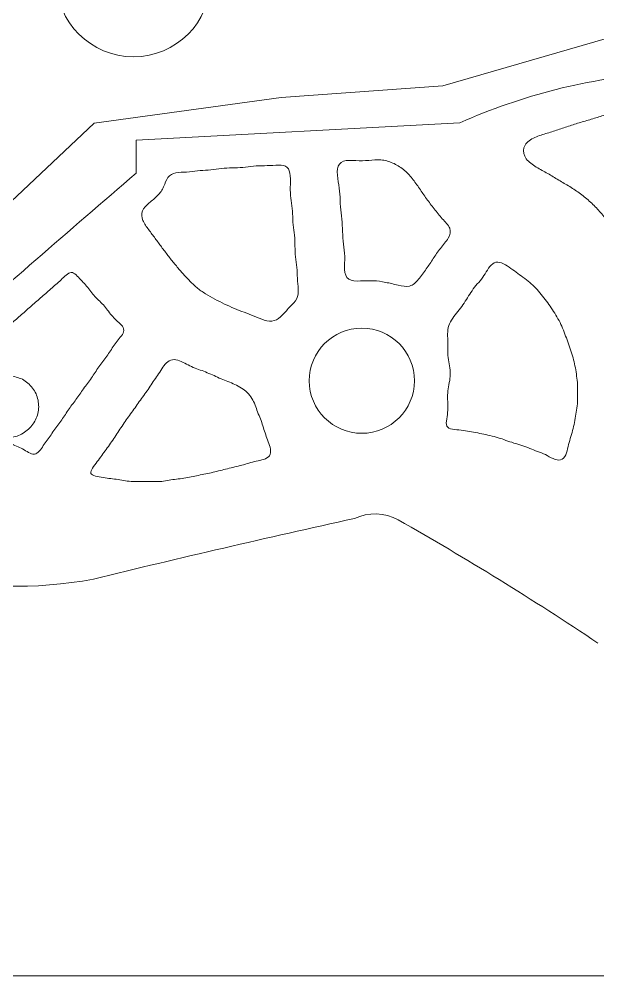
# Model space of a CAD drawing. Header units: inches. Extents: x 36 to 189, y -75 to 56.
# Drawn here: x 99.36 to 107.61, y 17.31 to 30.96 of the extents above; entities that cross this region are included whole.
import ezdxf

# ---------------------------------------------------------------- set-up
doc = ezdxf.new("R2010")
doc.units = ezdxf.units.IN
for name, color, linetype, lineweight in [('01_ORIGINAL_CAD', 7, 'CONTINUOUS', 20), ('10_EXTENSION_MASSES', 7, 'CONTINUOUS', 15), ('11_NODAL_COURTS', 7, 'CONTINUOUS', 15)]:
    doc.layers.add(name, color=color, linetype=linetype, lineweight=lineweight)

# ---------------------------------------------------------------- blocks, each defined once
blk = doc.blocks.new('OPTION_02_TURTLE')
at = {"layer": '01_ORIGINAL_CAD'}
blk.add_line((71.442, 17.312), (36.248, 17.312), dxfattribs=at)
blk.add_lwpolyline([(53.65, 30.945), (50.4, 30.004), (48.095, 29.84), (45.427, 29.473), (42.376, 26.597), (41.758, 26.597, -0.10797), (36.248, 22.954)], format="xyb", dxfattribs=at)
blk.add_lwpolyline([(46.027, 28.759), (46.027, 29.23), (50.643, 29.479)], dxfattribs=at)
blk.add_circle((45.989, 31.521), 1.1, dxfattribs=at)
for centre, radius, start, end in [((54.073, 21.787), 8.422, 94.2501, 114.0352), ((177.596, -125.015), 202.378, 130.55026, 131.62005), ((44.306, 28.951), 6.083, 233.183, 280.5392), ((49.433, 23.211), 0.689, 61.2688, 115.2094), ((83.889, -134.15), 161.762, 102.40484, 103.75801), ((27.349, -15.654), 45.391, 56.1832, 60.407)]:
    blk.add_arc(centre, radius, start, end, dxfattribs=at)
at = {"layer": '10_EXTENSION_MASSES'}
for points, knots in [([(51.572, 29.16), (51.6, 29.208), (51.654, 29.245), (51.712, 29.271), (51.77, 29.298), (51.831, 29.314), (51.889, 29.331), (51.948, 29.348), (52.005, 29.367), (52.063, 29.386), (52.12, 29.405), (52.177, 29.425), (52.235, 29.444), (52.292, 29.463), (52.35, 29.481), (52.408, 29.498), (52.466, 29.515), (52.525, 29.532), (52.582, 29.549), (52.64, 29.567), (52.698, 29.587), (52.755, 29.606), (52.813, 29.625), (52.871, 29.643), (52.929, 29.658), (52.988, 29.673), (53.047, 29.685), (53.109, 29.696), (53.17, 29.706), (53.234, 29.715), (53.297, 29.725), (53.36, 29.735), (53.424, 29.746), (53.478, 29.737), (53.532, 29.728), (53.578, 29.7), (53.618, 29.659), (53.659, 29.618), (53.695, 29.564), (53.733, 29.513), (53.77, 29.462), (53.809, 29.414), (53.846, 29.365), (53.884, 29.317), (53.92, 29.268), (53.957, 29.219), (53.994, 29.17), (54.031, 29.121), (54.069, 29.073), (54.107, 29.025), (54.146, 28.977), (54.183, 28.928), (54.22, 28.879), (54.256, 28.83), (54.294, 28.781), (54.332, 28.732), (54.372, 28.685), (54.411, 28.637), (54.451, 28.589), (54.491, 28.541), (54.529, 28.493), (54.566, 28.444), (54.603, 28.394), (54.642, 28.346), (54.682, 28.298), (54.725, 28.251), (54.753, 28.2), (54.781, 28.149), (54.793, 28.095), (54.79, 28.038), (54.787, 27.981), (54.768, 27.92), (54.753, 27.86), (54.737, 27.799), (54.725, 27.737), (54.71, 27.677), (54.696, 27.617), (54.68, 27.559), (54.645, 27.52), (54.609, 27.482), (54.555, 27.462), (54.496, 27.449), (54.437, 27.435), (54.374, 27.427), (54.312, 27.417), (54.251, 27.407), (54.192, 27.395), (54.132, 27.384), (54.073, 27.373), (54.013, 27.363), (53.953, 27.353), (53.894, 27.343), (53.834, 27.332), (53.775, 27.319), (53.715, 27.305), (53.655, 27.289), (53.594, 27.276), (53.533, 27.262), (53.471, 27.252), (53.417, 27.266), (53.364, 27.279), (53.317, 27.317), (53.278, 27.363), (53.239, 27.41), (53.206, 27.465), (53.172, 27.517), (53.137, 27.57), (53.1, 27.619), (53.062, 27.668), (53.024, 27.717), (52.986, 27.765), (52.95, 27.815), (52.913, 27.864), (52.877, 27.914), (52.84, 27.963), (52.803, 28.012), (52.765, 28.06), (52.726, 28.108), (52.687, 28.155), (52.647, 28.202), (52.605, 28.248), (52.562, 28.293), (52.518, 28.337), (52.471, 28.378), (52.424, 28.419), (52.376, 28.457), (52.325, 28.493), (52.275, 28.528), (52.223, 28.56), (52.17, 28.592), (52.118, 28.623), (52.065, 28.655), (52.013, 28.686), (51.961, 28.717), (51.909, 28.748), (51.855, 28.778), (51.801, 28.808), (51.746, 28.837), (51.693, 28.873), (51.641, 28.909), (51.592, 28.951), (51.568, 29.002), (51.544, 29.053), (51.545, 29.112), (51.572, 29.16)], [0, 0, 0, 0, 0.020833, 0.020833, 0.020833, 0.041667, 0.041667, 0.041667, 0.0625, 0.0625, 0.0625, 0.083333, 0.083333, 0.083333, 0.104167, 0.104167, 0.104167, 0.125, 0.125, 0.125, 0.145833, 0.145833, 0.145833, 0.166667, 0.166667, 0.166667, 0.1875, 0.1875, 0.1875, 0.208333, 0.208333, 0.208333, 0.229167, 0.229167, 0.229167, 0.25, 0.25, 0.25, 0.270833, 0.270833, 0.270833, 0.291667, 0.291667, 0.291667, 0.3125, 0.3125, 0.3125, 0.333333, 0.333333, 0.333333, 0.354167, 0.354167, 0.354167, 0.375, 0.375, 0.375, 0.395833, 0.395833, 0.395833, 0.416667, 0.416667, 0.416667, 0.4375, 0.4375, 0.4375, 0.458333, 0.458333, 0.458333, 0.479167, 0.479167, 0.479167, 0.5, 0.5, 0.5, 0.520833, 0.520833, 0.520833, 0.541667, 0.541667, 0.541667, 0.5625, 0.5625, 0.5625, 0.583333, 0.583333, 0.583333, 0.604167, 0.604167, 0.604167, 0.625, 0.625, 0.625, 0.645833, 0.645833, 0.645833, 0.666667, 0.666667, 0.666667, 0.6875, 0.6875, 0.6875, 0.708333, 0.708333, 0.708333, 0.729167, 0.729167, 0.729167, 0.75, 0.75, 0.75, 0.770833, 0.770833, 0.770833, 0.791667, 0.791667, 0.791667, 0.8125, 0.8125, 0.8125, 0.833333, 0.833333, 0.833333, 0.854167, 0.854167, 0.854167, 0.875, 0.875, 0.875, 0.895833, 0.895833, 0.895833, 0.916667, 0.916667, 0.916667, 0.9375, 0.9375, 0.9375, 0.958333, 0.958333, 0.958333, 0.979167, 0.979167, 0.979167, 1, 1, 1, 1]), ([(49.058, 27.248), (49.018, 27.274), (49.003, 27.326), (48.999, 27.385), (48.995, 27.445), (49.003, 27.51), (49.002, 27.572), (49, 27.634), (48.99, 27.691), (48.983, 27.749), (48.976, 27.807), (48.973, 27.867), (48.97, 27.927), (48.968, 27.987), (48.966, 28.047), (48.96, 28.106), (48.955, 28.165), (48.945, 28.223), (48.94, 28.282), (48.936, 28.342), (48.937, 28.402), (48.933, 28.461), (48.928, 28.52), (48.918, 28.577), (48.909, 28.639), (48.899, 28.701), (48.89, 28.768), (48.898, 28.822), (48.907, 28.875), (48.935, 28.914), (48.982, 28.931), (49.029, 28.948), (49.095, 28.941), (49.159, 28.939), (49.224, 28.937), (49.285, 28.938), (49.344, 28.943), (49.403, 28.947), (49.46, 28.954), (49.517, 28.949), (49.574, 28.945), (49.63, 28.928), (49.685, 28.905), (49.739, 28.882), (49.792, 28.851), (49.838, 28.814), (49.885, 28.776), (49.925, 28.732), (49.962, 28.685), (49.999, 28.639), (50.034, 28.59), (50.067, 28.542), (50.101, 28.493), (50.133, 28.443), (50.168, 28.395), (50.203, 28.347), (50.24, 28.3), (50.277, 28.253), (50.314, 28.205), (50.35, 28.157), (50.392, 28.111), (50.434, 28.065), (50.48, 28.021), (50.498, 27.975), (50.515, 27.929), (50.504, 27.881), (50.476, 27.833), (50.448, 27.785), (50.403, 27.737), (50.365, 27.688), (50.327, 27.64), (50.295, 27.591), (50.263, 27.542), (50.231, 27.493), (50.199, 27.445), (50.164, 27.395), (50.129, 27.345), (50.092, 27.293), (50.054, 27.248), (50.015, 27.202), (49.975, 27.163), (49.926, 27.15), (49.877, 27.137), (49.819, 27.151), (49.761, 27.164), (49.702, 27.178), (49.643, 27.192), (49.585, 27.203), (49.527, 27.215), (49.47, 27.224), (49.41, 27.226), (49.35, 27.229), (49.287, 27.225), (49.224, 27.223), (49.161, 27.221), (49.097, 27.221), (49.058, 27.248)], [0, 0, 0, 0, 0.03125, 0.03125, 0.03125, 0.0625, 0.0625, 0.0625, 0.09375, 0.09375, 0.09375, 0.125, 0.125, 0.125, 0.15625, 0.15625, 0.15625, 0.1875, 0.1875, 0.1875, 0.21875, 0.21875, 0.21875, 0.25, 0.25, 0.25, 0.28125, 0.28125, 0.28125, 0.3125, 0.3125, 0.3125, 0.34375, 0.34375, 0.34375, 0.375, 0.375, 0.375, 0.40625, 0.40625, 0.40625, 0.4375, 0.4375, 0.4375, 0.46875, 0.46875, 0.46875, 0.5, 0.5, 0.5, 0.53125, 0.53125, 0.53125, 0.5625, 0.5625, 0.5625, 0.59375, 0.59375, 0.59375, 0.625, 0.625, 0.625, 0.65625, 0.65625, 0.65625, 0.6875, 0.6875, 0.6875, 0.71875, 0.71875, 0.71875, 0.75, 0.75, 0.75, 0.78125, 0.78125, 0.78125, 0.8125, 0.8125, 0.8125, 0.84375, 0.84375, 0.84375, 0.875, 0.875, 0.875, 0.90625, 0.90625, 0.90625, 0.9375, 0.9375, 0.9375, 0.96875, 0.96875, 0.96875, 1, 1, 1, 1]), ([(46.116, 28.223), (46.133, 28.265), (46.171, 28.302), (46.212, 28.336), (46.253, 28.371), (46.297, 28.403), (46.333, 28.44), (46.369, 28.477), (46.398, 28.52), (46.419, 28.567), (46.44, 28.614), (46.454, 28.665), (46.481, 28.7), (46.507, 28.736), (46.546, 28.755), (46.593, 28.765), (46.64, 28.774), (46.695, 28.772), (46.747, 28.776), (46.8, 28.779), (46.85, 28.788), (46.9, 28.793), (46.951, 28.798), (47.002, 28.8), (47.053, 28.805), (47.103, 28.81), (47.153, 28.818), (47.204, 28.824), (47.254, 28.83), (47.305, 28.834), (47.357, 28.835), (47.408, 28.837), (47.461, 28.836), (47.512, 28.839), (47.563, 28.843), (47.613, 28.851), (47.663, 28.857), (47.714, 28.862), (47.765, 28.865), (47.817, 28.866), (47.869, 28.868), (47.922, 28.869), (47.976, 28.872), (48.03, 28.875), (48.085, 28.881), (48.126, 28.871), (48.168, 28.86), (48.196, 28.834), (48.211, 28.792), (48.226, 28.751), (48.227, 28.695), (48.227, 28.641), (48.226, 28.586), (48.223, 28.533), (48.226, 28.482), (48.229, 28.431), (48.237, 28.381), (48.244, 28.331), (48.251, 28.281), (48.255, 28.23), (48.258, 28.179), (48.26, 28.128), (48.26, 28.076), (48.264, 28.025), (48.269, 27.974), (48.279, 27.925), (48.284, 27.874), (48.29, 27.823), (48.291, 27.772), (48.292, 27.72), (48.293, 27.668), (48.294, 27.617), (48.299, 27.566), (48.304, 27.515), (48.314, 27.466), (48.319, 27.416), (48.324, 27.365), (48.324, 27.313), (48.327, 27.261), (48.33, 27.208), (48.335, 27.155), (48.337, 27.105), (48.338, 27.056), (48.337, 27.011), (48.317, 26.971), (48.298, 26.93), (48.26, 26.895), (48.224, 26.857), (48.187, 26.819), (48.151, 26.778), (48.115, 26.741), (48.078, 26.703), (48.041, 26.67), (47.997, 26.657), (47.954, 26.644), (47.903, 26.651), (47.854, 26.666), (47.805, 26.681), (47.757, 26.703), (47.71, 26.722), (47.662, 26.742), (47.615, 26.758), (47.568, 26.776), (47.521, 26.793), (47.475, 26.812), (47.428, 26.831), (47.381, 26.851), (47.335, 26.872), (47.288, 26.894), (47.241, 26.916), (47.195, 26.94), (47.15, 26.964), (47.104, 26.989), (47.059, 27.014), (47.016, 27.041), (46.972, 27.067), (46.93, 27.095), (46.891, 27.128), (46.852, 27.161), (46.816, 27.198), (46.781, 27.235), (46.745, 27.272), (46.709, 27.31), (46.675, 27.349), (46.641, 27.387), (46.608, 27.427), (46.576, 27.466), (46.544, 27.506), (46.512, 27.546), (46.481, 27.586), (46.45, 27.627), (46.419, 27.667), (46.389, 27.708), (46.359, 27.748), (46.328, 27.789), (46.298, 27.83), (46.268, 27.871), (46.238, 27.912), (46.207, 27.954), (46.176, 27.996), (46.143, 28.04), (46.124, 28.086), (46.105, 28.132), (46.1, 28.18), (46.116, 28.223)], [0, 0, 0, 0, 0.020833, 0.020833, 0.020833, 0.041667, 0.041667, 0.041667, 0.0625, 0.0625, 0.0625, 0.083333, 0.083333, 0.083333, 0.104167, 0.104167, 0.104167, 0.125, 0.125, 0.125, 0.145833, 0.145833, 0.145833, 0.166667, 0.166667, 0.166667, 0.1875, 0.1875, 0.1875, 0.208333, 0.208333, 0.208333, 0.229167, 0.229167, 0.229167, 0.25, 0.25, 0.25, 0.270833, 0.270833, 0.270833, 0.291667, 0.291667, 0.291667, 0.3125, 0.3125, 0.3125, 0.333333, 0.333333, 0.333333, 0.354167, 0.354167, 0.354167, 0.375, 0.375, 0.375, 0.395833, 0.395833, 0.395833, 0.416667, 0.416667, 0.416667, 0.4375, 0.4375, 0.4375, 0.458333, 0.458333, 0.458333, 0.479167, 0.479167, 0.479167, 0.5, 0.5, 0.5, 0.520833, 0.520833, 0.520833, 0.541667, 0.541667, 0.541667, 0.5625, 0.5625, 0.5625, 0.583333, 0.583333, 0.583333, 0.604167, 0.604167, 0.604167, 0.625, 0.625, 0.625, 0.645833, 0.645833, 0.645833, 0.666667, 0.666667, 0.666667, 0.6875, 0.6875, 0.6875, 0.708333, 0.708333, 0.708333, 0.729167, 0.729167, 0.729167, 0.75, 0.75, 0.75, 0.770833, 0.770833, 0.770833, 0.791667, 0.791667, 0.791667, 0.8125, 0.8125, 0.8125, 0.833333, 0.833333, 0.833333, 0.854167, 0.854167, 0.854167, 0.875, 0.875, 0.875, 0.895833, 0.895833, 0.895833, 0.916667, 0.916667, 0.916667, 0.9375, 0.9375, 0.9375, 0.958333, 0.958333, 0.958333, 0.979167, 0.979167, 0.979167, 1, 1, 1, 1]), ([(50.509, 26.64), (50.527, 26.675), (50.552, 26.707), (50.577, 26.739), (50.602, 26.771), (50.627, 26.802), (50.651, 26.834), (50.675, 26.867), (50.697, 26.9), (50.719, 26.933), (50.741, 26.967), (50.762, 27.001), (50.784, 27.034), (50.806, 27.068), (50.828, 27.101), (50.853, 27.133), (50.878, 27.165), (50.905, 27.195), (50.931, 27.227), (50.956, 27.258), (50.981, 27.291), (51.003, 27.325), (51.025, 27.36), (51.046, 27.397), (51.07, 27.428), (51.095, 27.459), (51.124, 27.483), (51.158, 27.49), (51.192, 27.497), (51.23, 27.485), (51.266, 27.468), (51.303, 27.45), (51.337, 27.426), (51.371, 27.402), (51.405, 27.378), (51.438, 27.354), (51.47, 27.33), (51.503, 27.306), (51.535, 27.283), (51.567, 27.258), (51.599, 27.234), (51.631, 27.209), (51.661, 27.183), (51.691, 27.157), (51.719, 27.13), (51.746, 27.101), (51.772, 27.072), (51.797, 27.04), (51.822, 27.008), (51.847, 26.976), (51.871, 26.945), (51.895, 26.912), (51.918, 26.879), (51.94, 26.846), (51.962, 26.813), (51.984, 26.779), (52.006, 26.745), (52.026, 26.711), (52.047, 26.676), (52.067, 26.641), (52.084, 26.604), (52.101, 26.568), (52.115, 26.531), (52.129, 26.493), (52.144, 26.456), (52.159, 26.419), (52.172, 26.382), (52.186, 26.345), (52.199, 26.308), (52.212, 26.27), (52.224, 26.232), (52.238, 26.195), (52.249, 26.157), (52.261, 26.119), (52.271, 26.081), (52.279, 26.042), (52.287, 26.003), (52.292, 25.964), (52.299, 25.925), (52.305, 25.885), (52.312, 25.846), (52.316, 25.807), (52.32, 25.767), (52.321, 25.726), (52.321, 25.685), (52.321, 25.644), (52.321, 25.603), (52.321, 25.562), (52.32, 25.521), (52.32, 25.48), (52.315, 25.441), (52.311, 25.401), (52.303, 25.362), (52.296, 25.323), (52.29, 25.284), (52.284, 25.244), (52.277, 25.205), (52.27, 25.166), (52.261, 25.127), (52.251, 25.089), (52.24, 25.051), (52.228, 25.014), (52.217, 24.976), (52.206, 24.938), (52.195, 24.9), (52.186, 24.86), (52.176, 24.82), (52.168, 24.778), (52.152, 24.742), (52.135, 24.707), (52.111, 24.679), (52.08, 24.67), (52.049, 24.661), (52.011, 24.672), (51.973, 24.689), (51.936, 24.705), (51.899, 24.728), (51.862, 24.746), (51.824, 24.764), (51.787, 24.777), (51.75, 24.792), (51.713, 24.806), (51.676, 24.821), (51.639, 24.835), (51.602, 24.85), (51.564, 24.862), (51.526, 24.875), (51.489, 24.888), (51.451, 24.9), (51.413, 24.912), (51.376, 24.925), (51.338, 24.937), (51.3, 24.95), (51.263, 24.963), (51.225, 24.976), (51.188, 24.987), (51.15, 24.999), (51.111, 25.009), (51.072, 25.018), (51.034, 25.027), (50.995, 25.035), (50.956, 25.044), (50.917, 25.052), (50.878, 25.059), (50.839, 25.066), (50.8, 25.073), (50.761, 25.079), (50.721, 25.085), (50.682, 25.091), (50.641, 25.097), (50.599, 25.102), (50.557, 25.106), (50.514, 25.109), (50.487, 25.123), (50.46, 25.138), (50.449, 25.164), (50.449, 25.198), (50.449, 25.232), (50.46, 25.275), (50.465, 25.317), (50.471, 25.359), (50.472, 25.4), (50.471, 25.442), (50.471, 25.483), (50.469, 25.524), (50.468, 25.565), (50.468, 25.605), (50.47, 25.646), (50.476, 25.685), (50.481, 25.724), (50.491, 25.763), (50.498, 25.802), (50.504, 25.842), (50.508, 25.882), (50.505, 25.922), (50.503, 25.962), (50.496, 26.002), (50.489, 26.041), (50.482, 26.081), (50.475, 26.12), (50.472, 26.16), (50.469, 26.2), (50.47, 26.241), (50.47, 26.282), (50.47, 26.323), (50.47, 26.365), (50.469, 26.406), (50.469, 26.447), (50.467, 26.489), (50.472, 26.528), (50.478, 26.568), (50.49, 26.605), (50.509, 26.64)], [0, 0, 0, 0, 0.015625, 0.015625, 0.015625, 0.03125, 0.03125, 0.03125, 0.046875, 0.046875, 0.046875, 0.0625, 0.0625, 0.0625, 0.078125, 0.078125, 0.078125, 0.09375, 0.09375, 0.09375, 0.109375, 0.109375, 0.109375, 0.125, 0.125, 0.125, 0.140625, 0.140625, 0.140625, 0.15625, 0.15625, 0.15625, 0.171875, 0.171875, 0.171875, 0.1875, 0.1875, 0.1875, 0.203125, 0.203125, 0.203125, 0.21875, 0.21875, 0.21875, 0.234375, 0.234375, 0.234375, 0.25, 0.25, 0.25, 0.265625, 0.265625, 0.265625, 0.28125, 0.28125, 0.28125, 0.296875, 0.296875, 0.296875, 0.3125, 0.3125, 0.3125, 0.328125, 0.328125, 0.328125, 0.34375, 0.34375, 0.34375, 0.359375, 0.359375, 0.359375, 0.375, 0.375, 0.375, 0.390625, 0.390625, 0.390625, 0.40625, 0.40625, 0.40625, 0.421875, 0.421875, 0.421875, 0.4375, 0.4375, 0.4375, 0.453125, 0.453125, 0.453125, 0.46875, 0.46875, 0.46875, 0.484375, 0.484375, 0.484375, 0.5, 0.5, 0.5, 0.515625, 0.515625, 0.515625, 0.53125, 0.53125, 0.53125, 0.546875, 0.546875, 0.546875, 0.5625, 0.5625, 0.5625, 0.578125, 0.578125, 0.578125, 0.59375, 0.59375, 0.59375, 0.609375, 0.609375, 0.609375, 0.625, 0.625, 0.625, 0.640625, 0.640625, 0.640625, 0.65625, 0.65625, 0.65625, 0.671875, 0.671875, 0.671875, 0.6875, 0.6875, 0.6875, 0.703125, 0.703125, 0.703125, 0.71875, 0.71875, 0.71875, 0.734375, 0.734375, 0.734375, 0.75, 0.75, 0.75, 0.765625, 0.765625, 0.765625, 0.78125, 0.78125, 0.78125, 0.796875, 0.796875, 0.796875, 0.8125, 0.8125, 0.8125, 0.828125, 0.828125, 0.828125, 0.84375, 0.84375, 0.84375, 0.859375, 0.859375, 0.859375, 0.875, 0.875, 0.875, 0.890625, 0.890625, 0.890625, 0.90625, 0.90625, 0.90625, 0.921875, 0.921875, 0.921875, 0.9375, 0.9375, 0.9375, 0.953125, 0.953125, 0.953125, 0.96875, 0.96875, 0.96875, 0.984375, 0.984375, 0.984375, 1, 1, 1, 1]), ([(44.096, 24.986), (44.098, 24.992), (44.123, 24.992), (44.154, 24.991), (44.185, 24.991), (44.222, 24.991), (44.256, 24.995), (44.29, 24.999), (44.321, 25.008), (44.351, 25.02), (44.381, 25.032), (44.409, 25.047), (44.436, 25.065), (44.462, 25.082), (44.486, 25.103), (44.509, 25.126), (44.531, 25.149), (44.551, 25.174), (44.568, 25.201), (44.586, 25.228), (44.6, 25.257), (44.611, 25.287), (44.622, 25.317), (44.63, 25.348), (44.634, 25.38), (44.638, 25.412), (44.638, 25.444), (44.635, 25.476), (44.632, 25.508), (44.626, 25.54), (44.616, 25.57), (44.607, 25.601), (44.594, 25.63), (44.577, 25.657), (44.56, 25.684), (44.54, 25.709), (44.517, 25.733), (44.495, 25.756), (44.471, 25.778), (44.445, 25.796), (44.419, 25.814), (44.391, 25.829), (44.361, 25.839), (44.332, 25.85), (44.3, 25.857), (44.268, 25.865), (44.237, 25.872), (44.205, 25.879), (44.174, 25.889), (44.143, 25.898), (44.113, 25.91), (44.085, 25.925), (44.056, 25.939), (44.03, 25.958), (44.008, 25.98), (43.986, 26.003), (43.969, 26.029), (43.953, 26.057), (43.936, 26.086), (43.922, 26.116), (43.905, 26.145), (43.889, 26.174), (43.872, 26.202), (43.866, 26.228), (43.861, 26.253), (43.866, 26.276), (43.883, 26.298), (43.899, 26.32), (43.926, 26.341), (43.953, 26.362), (43.979, 26.383), (44.005, 26.404), (44.029, 26.425), (44.054, 26.446), (44.078, 26.467), (44.102, 26.489), (44.126, 26.51), (44.15, 26.531), (44.174, 26.552), (44.199, 26.574), (44.223, 26.595), (44.247, 26.616), (44.271, 26.637), (44.296, 26.659), (44.32, 26.68), (44.344, 26.701), (44.368, 26.722), (44.392, 26.744), (44.417, 26.765), (44.441, 26.786), (44.465, 26.807), (44.489, 26.829), (44.514, 26.85), (44.538, 26.871), (44.562, 26.892), (44.586, 26.913), (44.61, 26.935), (44.635, 26.956), (44.659, 26.977), (44.683, 26.998), (44.707, 27.02), (44.732, 27.041), (44.756, 27.062), (44.78, 27.083), (44.804, 27.105), (44.828, 27.126), (44.853, 27.147), (44.877, 27.168), (44.901, 27.189), (44.925, 27.21), (44.95, 27.232), (44.974, 27.256), (44.998, 27.279), (45.023, 27.304), (45.047, 27.321), (45.071, 27.339), (45.095, 27.348), (45.118, 27.343), (45.141, 27.337), (45.164, 27.317), (45.187, 27.293), (45.21, 27.27), (45.233, 27.245), (45.256, 27.221), (45.279, 27.197), (45.301, 27.174), (45.321, 27.149), (45.342, 27.125), (45.36, 27.099), (45.379, 27.074), (45.398, 27.049), (45.418, 27.024), (45.44, 27.001), (45.461, 26.978), (45.485, 26.955), (45.508, 26.933), (45.532, 26.91), (45.555, 26.888), (45.576, 26.864), (45.597, 26.84), (45.616, 26.815), (45.635, 26.79), (45.654, 26.764), (45.672, 26.739), (45.693, 26.715), (45.714, 26.691), (45.738, 26.668), (45.763, 26.646), (45.788, 26.623), (45.814, 26.601), (45.831, 26.576), (45.848, 26.552), (45.855, 26.525), (45.848, 26.499), (45.842, 26.473), (45.822, 26.447), (45.801, 26.421), (45.78, 26.396), (45.759, 26.371), (45.74, 26.345), (45.72, 26.319), (45.703, 26.293), (45.686, 26.267), (45.669, 26.24), (45.652, 26.214), (45.634, 26.188), (45.617, 26.162), (45.599, 26.136), (45.58, 26.111), (45.561, 26.085), (45.541, 26.061), (45.522, 26.035), (45.504, 26.01), (45.486, 25.984), (45.468, 25.958), (45.45, 25.931), (45.433, 25.905), (45.416, 25.879), (45.399, 25.853), (45.381, 25.826), (45.363, 25.801), (45.345, 25.775), (45.325, 25.75), (45.306, 25.725), (45.287, 25.7), (45.268, 25.674), (45.25, 25.648), (45.232, 25.622), (45.215, 25.596), (45.197, 25.57), (45.179, 25.544), (45.16, 25.519), (45.141, 25.494), (45.122, 25.469), (45.102, 25.444), (45.084, 25.418), (45.066, 25.392), (45.049, 25.366), (45.031, 25.339), (45.014, 25.313), (44.997, 25.287), (44.979, 25.261), (44.961, 25.235), (44.943, 25.209), (44.924, 25.184), (44.905, 25.159), (44.886, 25.134), (44.867, 25.108), (44.848, 25.083), (44.831, 25.056), (44.813, 25.03), (44.796, 25.004), (44.778, 24.978), (44.759, 24.953), (44.741, 24.928), (44.721, 24.902), (44.703, 24.875), (44.685, 24.848), (44.667, 24.819), (44.646, 24.796), (44.626, 24.772), (44.602, 24.755), (44.576, 24.753), (44.55, 24.75), (44.522, 24.762), (44.493, 24.778), (44.465, 24.793), (44.436, 24.811), (44.407, 24.827), (44.379, 24.843), (44.35, 24.855), (44.321, 24.868), (44.292, 24.881), (44.263, 24.895), (44.232, 24.909), (44.201, 24.924), (44.167, 24.939), (44.14, 24.953), (44.113, 24.967), (44.093, 24.98), (44.096, 24.986)], [0, 0, 0, 0, 0.0125, 0.0125, 0.0125, 0.025, 0.025, 0.025, 0.0375, 0.0375, 0.0375, 0.05, 0.05, 0.05, 0.0625, 0.0625, 0.0625, 0.075, 0.075, 0.075, 0.0875, 0.0875, 0.0875, 0.1, 0.1, 0.1, 0.1125, 0.1125, 0.1125, 0.125, 0.125, 0.125, 0.1375, 0.1375, 0.1375, 0.15, 0.15, 0.15, 0.1625, 0.1625, 0.1625, 0.175, 0.175, 0.175, 0.1875, 0.1875, 0.1875, 0.2, 0.2, 0.2, 0.2125, 0.2125, 0.2125, 0.225, 0.225, 0.225, 0.2375, 0.2375, 0.2375, 0.25, 0.25, 0.25, 0.2625, 0.2625, 0.2625, 0.275, 0.275, 0.275, 0.2875, 0.2875, 0.2875, 0.3, 0.3, 0.3, 0.3125, 0.3125, 0.3125, 0.325, 0.325, 0.325, 0.3375, 0.3375, 0.3375, 0.35, 0.35, 0.35, 0.3625, 0.3625, 0.3625, 0.375, 0.375, 0.375, 0.3875, 0.3875, 0.3875, 0.4, 0.4, 0.4, 0.4125, 0.4125, 0.4125, 0.425, 0.425, 0.425, 0.4375, 0.4375, 0.4375, 0.45, 0.45, 0.45, 0.4625, 0.4625, 0.4625, 0.475, 0.475, 0.475, 0.4875, 0.4875, 0.4875, 0.5, 0.5, 0.5, 0.5125, 0.5125, 0.5125, 0.525, 0.525, 0.525, 0.5375, 0.5375, 0.5375, 0.55, 0.55, 0.55, 0.5625, 0.5625, 0.5625, 0.575, 0.575, 0.575, 0.5875, 0.5875, 0.5875, 0.6, 0.6, 0.6, 0.6125, 0.6125, 0.6125, 0.625, 0.625, 0.625, 0.6375, 0.6375, 0.6375, 0.65, 0.65, 0.65, 0.6625, 0.6625, 0.6625, 0.675, 0.675, 0.675, 0.6875, 0.6875, 0.6875, 0.7, 0.7, 0.7, 0.7125, 0.7125, 0.7125, 0.725, 0.725, 0.725, 0.7375, 0.7375, 0.7375, 0.75, 0.75, 0.75, 0.7625, 0.7625, 0.7625, 0.775, 0.775, 0.775, 0.7875, 0.7875, 0.7875, 0.8, 0.8, 0.8, 0.8125, 0.8125, 0.8125, 0.825, 0.825, 0.825, 0.8375, 0.8375, 0.8375, 0.85, 0.85, 0.85, 0.8625, 0.8625, 0.8625, 0.875, 0.875, 0.875, 0.8875, 0.8875, 0.8875, 0.9, 0.9, 0.9, 0.9125, 0.9125, 0.9125, 0.925, 0.925, 0.925, 0.9375, 0.9375, 0.9375, 0.95, 0.95, 0.95, 0.9625, 0.9625, 0.9625, 0.975, 0.975, 0.975, 0.9875, 0.9875, 0.9875, 1, 1, 1, 1]), ([(45.381, 24.479), (45.374, 24.498), (45.387, 24.525), (45.406, 24.555), (45.425, 24.584), (45.45, 24.616), (45.472, 24.646), (45.495, 24.676), (45.516, 24.706), (45.537, 24.735), (45.558, 24.764), (45.579, 24.792), (45.6, 24.821), (45.621, 24.85), (45.642, 24.879), (45.662, 24.908), (45.683, 24.937), (45.702, 24.967), (45.722, 24.997), (45.742, 25.026), (45.761, 25.056), (45.781, 25.086), (45.801, 25.115), (45.821, 25.145), (45.841, 25.175), (45.86, 25.205), (45.88, 25.234), (45.901, 25.263), (45.921, 25.292), (45.942, 25.321), (45.964, 25.35), (45.985, 25.379), (46.006, 25.407), (46.027, 25.437), (46.047, 25.466), (46.066, 25.496), (46.087, 25.525), (46.108, 25.554), (46.13, 25.582), (46.151, 25.611), (46.173, 25.639), (46.194, 25.668), (46.213, 25.698), (46.233, 25.728), (46.252, 25.758), (46.271, 25.788), (46.291, 25.818), (46.311, 25.847), (46.332, 25.877), (46.352, 25.906), (46.373, 25.936), (46.393, 25.968), (46.413, 25.999), (46.433, 26.031), (46.458, 26.055), (46.483, 26.08), (46.512, 26.096), (46.544, 26.1), (46.577, 26.104), (46.612, 26.095), (46.646, 26.083), (46.68, 26.07), (46.713, 26.054), (46.745, 26.038), (46.778, 26.022), (46.809, 26.005), (46.842, 25.991), (46.875, 25.977), (46.909, 25.966), (46.942, 25.953), (46.975, 25.941), (47.008, 25.928), (47.041, 25.915), (47.074, 25.902), (47.107, 25.889), (47.14, 25.874), (47.172, 25.859), (47.204, 25.842), (47.237, 25.828), (47.269, 25.814), (47.303, 25.802), (47.336, 25.789), (47.369, 25.776), (47.402, 25.761), (47.435, 25.746), (47.467, 25.731), (47.5, 25.715), (47.53, 25.696), (47.56, 25.678), (47.587, 25.656), (47.612, 25.631), (47.636, 25.606), (47.658, 25.578), (47.677, 25.548), (47.695, 25.518), (47.71, 25.487), (47.723, 25.454), (47.736, 25.422), (47.747, 25.388), (47.759, 25.355), (47.772, 25.321), (47.787, 25.289), (47.8, 25.256), (47.812, 25.223), (47.823, 25.189), (47.834, 25.156), (47.844, 25.122), (47.855, 25.088), (47.866, 25.055), (47.877, 25.022), (47.889, 24.988), (47.902, 24.955), (47.914, 24.921), (47.928, 24.886), (47.937, 24.851), (47.946, 24.816), (47.949, 24.78), (47.938, 24.751), (47.927, 24.723), (47.902, 24.701), (47.87, 24.687), (47.838, 24.673), (47.801, 24.667), (47.765, 24.659), (47.729, 24.652), (47.695, 24.642), (47.661, 24.633), (47.627, 24.623), (47.594, 24.613), (47.56, 24.603), (47.526, 24.594), (47.492, 24.586), (47.458, 24.577), (47.423, 24.569), (47.389, 24.561), (47.355, 24.552), (47.32, 24.544), (47.286, 24.535), (47.252, 24.526), (47.217, 24.518), (47.183, 24.509), (47.149, 24.5), (47.115, 24.492), (47.08, 24.483), (47.046, 24.476), (47.011, 24.469), (46.976, 24.463), (46.942, 24.456), (46.907, 24.449), (46.872, 24.442), (46.838, 24.434), (46.803, 24.427), (46.769, 24.42), (46.734, 24.414), (46.699, 24.408), (46.664, 24.403), (46.628, 24.399), (46.593, 24.395), (46.558, 24.391), (46.523, 24.385), (46.488, 24.379), (46.453, 24.371), (46.418, 24.367), (46.383, 24.363), (46.346, 24.363), (46.31, 24.363), (46.273, 24.363), (46.237, 24.364), (46.2, 24.364), (46.164, 24.365), (46.127, 24.365), (46.091, 24.364), (46.054, 24.363), (46.017, 24.362), (45.981, 24.363), (45.945, 24.365), (45.91, 24.368), (45.874, 24.373), (45.839, 24.379), (45.805, 24.387), (45.77, 24.392), (45.735, 24.397), (45.699, 24.399), (45.664, 24.404), (45.629, 24.408), (45.595, 24.415), (45.558, 24.421), (45.521, 24.427), (45.482, 24.432), (45.449, 24.441), (45.416, 24.449), (45.388, 24.46), (45.381, 24.479)], [0, 0, 0, 0, 0.015625, 0.015625, 0.015625, 0.03125, 0.03125, 0.03125, 0.046875, 0.046875, 0.046875, 0.0625, 0.0625, 0.0625, 0.078125, 0.078125, 0.078125, 0.09375, 0.09375, 0.09375, 0.109375, 0.109375, 0.109375, 0.125, 0.125, 0.125, 0.140625, 0.140625, 0.140625, 0.15625, 0.15625, 0.15625, 0.171875, 0.171875, 0.171875, 0.1875, 0.1875, 0.1875, 0.203125, 0.203125, 0.203125, 0.21875, 0.21875, 0.21875, 0.234375, 0.234375, 0.234375, 0.25, 0.25, 0.25, 0.265625, 0.265625, 0.265625, 0.28125, 0.28125, 0.28125, 0.296875, 0.296875, 0.296875, 0.3125, 0.3125, 0.3125, 0.328125, 0.328125, 0.328125, 0.34375, 0.34375, 0.34375, 0.359375, 0.359375, 0.359375, 0.375, 0.375, 0.375, 0.390625, 0.390625, 0.390625, 0.40625, 0.40625, 0.40625, 0.421875, 0.421875, 0.421875, 0.4375, 0.4375, 0.4375, 0.453125, 0.453125, 0.453125, 0.46875, 0.46875, 0.46875, 0.484375, 0.484375, 0.484375, 0.5, 0.5, 0.5, 0.515625, 0.515625, 0.515625, 0.53125, 0.53125, 0.53125, 0.546875, 0.546875, 0.546875, 0.5625, 0.5625, 0.5625, 0.578125, 0.578125, 0.578125, 0.59375, 0.59375, 0.59375, 0.609375, 0.609375, 0.609375, 0.625, 0.625, 0.625, 0.640625, 0.640625, 0.640625, 0.65625, 0.65625, 0.65625, 0.671875, 0.671875, 0.671875, 0.6875, 0.6875, 0.6875, 0.703125, 0.703125, 0.703125, 0.71875, 0.71875, 0.71875, 0.734375, 0.734375, 0.734375, 0.75, 0.75, 0.75, 0.765625, 0.765625, 0.765625, 0.78125, 0.78125, 0.78125, 0.796875, 0.796875, 0.796875, 0.8125, 0.8125, 0.8125, 0.828125, 0.828125, 0.828125, 0.84375, 0.84375, 0.84375, 0.859375, 0.859375, 0.859375, 0.875, 0.875, 0.875, 0.890625, 0.890625, 0.890625, 0.90625, 0.90625, 0.90625, 0.921875, 0.921875, 0.921875, 0.9375, 0.9375, 0.9375, 0.953125, 0.953125, 0.953125, 0.96875, 0.96875, 0.96875, 0.984375, 0.984375, 0.984375, 1, 1, 1, 1])]:
    blk.add_open_spline(points, degree=3, knots=knots, dxfattribs=at)
at = {"layer": '11_NODAL_COURTS'}
blk.add_circle((49.245, 25.8), 0.75, dxfattribs=at)

msp = doc.modelspace()

# ---------------------------------------------------------------- block references
msp.add_blockref('OPTION_02_TURTLE', (55, 0))

doc.saveas('drawing.dxf')
